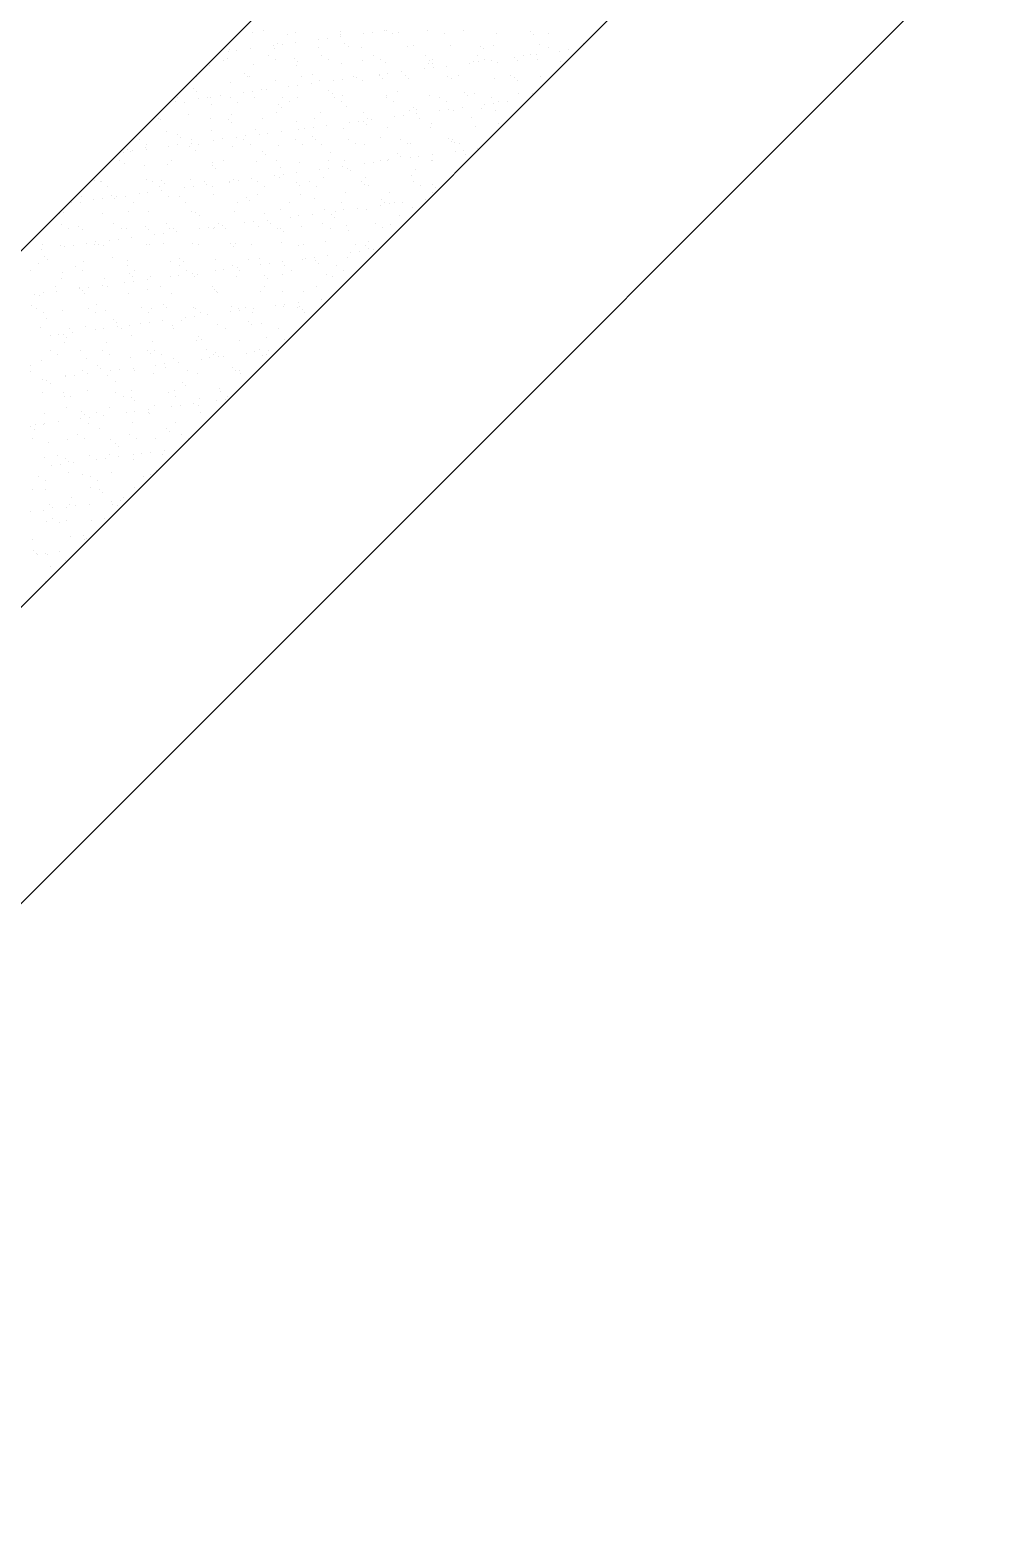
# Model space of a CAD drawing. Header units: millimetres. Extents: x 89805 to 1757503, y 48266 to 267832.
# Drawn here: x 951404 to 951972, y 125338 to 126220 of the extents above; entities that cross this region are included whole.
import ezdxf

# ---------------------------------------------------------------- set-up
doc = ezdxf.new("R2010")
doc.units = ezdxf.units.MM
doc.header["$LTSCALE"] = 1000
doc.layers.add('G-装饰造型轮廓线', color=3, linetype='Continuous')
doc.layers.add('WALL', color=111, linetype='Continuous')

msp = doc.modelspace()

# ---------------------------------------------------------------- linework, layer by layer
at = {"color": 8, "ltscale": 0.7}
for p, q in [((951543.65, 126220.16), (951543.65, 126220.16)), ((951589.65, 126219.52), (951589.65, 126219.52)), ((951615.83, 126219.86), (951615.83, 126219.86)), ((951616.86, 126219.85), (951616.86, 126219.85)), ((951641.41, 126219.73), (951641.41, 126219.73)), ((951663.03, 126219.73), (951663.03, 126219.73)), ((951703.05, 126219.39), (951703.05, 126219.39)), ((951537.06, 126218.67), (951537.06, 126218.67)), ((951549.69, 126211.01), (951549.69, 126211.01)), ((951552.35, 126212.19), (951552.35, 126212.19)), ((951554.89, 126211.69), (951554.89, 126211.69)), ((951558.28, 126217.7), (951558.28, 126217.7)), ((951562.64, 126218.55), (951562.64, 126218.55)), ((951563.02, 126212.76), (951563.02, 126212.76)), ((951576.6, 126214.55), (951576.6, 126214.55)), ((951581.81, 126215.24), (951581.81, 126215.24)), ((951589.42, 126217.75), (951589.42, 126217.75)), ((951589.94, 126216.31), (951589.94, 126216.31)), ((951592.37, 126211.84), (951592.37, 126211.84)), ((951603.52, 126218.09), (951603.52, 126218.09)), ((951608.73, 126218.78), (951608.73, 126218.78)), ((951620.56, 126217.81), (951620.56, 126217.81)), ((951624.27, 126218.93), (951624.27, 126218.93)), ((951629.35, 126210.48), (951629.35, 126210.48)), ((951632.97, 126210.96), (951632.97, 126210.96)), ((951651.7, 126217.87), (951651.7, 126217.87)), ((951655.52, 126210.81), (951655.52, 126210.81)), ((951672.98, 126210.61), (951672.98, 126210.61)), ((951681.1, 126210.69), (951681.1, 126210.69)), ((951682.84, 126217.92), (951682.84, 126217.92)), ((951704.89, 126217.7), (951704.89, 126217.7)), ((951708.11, 126211.67), (951708.11, 126211.67)), ((951713.98, 126217.98), (951713.98, 126217.98)), ((951734.29, 126212), (951734.29, 126212)), ((951515.81, 126204.96), (951515.81, 126204.96)), ((951520.03, 126202.27), (951520.03, 126202.27)), ((951522.29, 126203.41), (951522.29, 126203.41)), ((951522.77, 126207.46), (951522.77, 126207.46)), ((951523.57, 126208.32), (951523.57, 126208.32)), ((951527.97, 126208.15), (951527.97, 126208.15)), ((951536.1, 126209.22), (951536.1, 126209.22)), ((951546.96, 126205.01), (951546.96, 126205.01)), ((951550.58, 126209.3), (951550.58, 126209.3)), ((951551.17, 126202.33), (951551.17, 126202.33)), ((951562.3, 126203.06), (951562.3, 126203.06)), ((951564.15, 126201.38), (951564.15, 126201.38)), ((951576.76, 126209.63), (951576.76, 126209.63)), ((951578.1, 126205.07), (951578.1, 126205.07)), ((951582.31, 126202.38), (951582.31, 126202.38)), ((951594.21, 126210.15), (951594.21, 126210.15)), ((951602.34, 126209.51), (951602.34, 126209.51)), ((951602.91, 126202.18), (951602.91, 126202.18)), ((951609.24, 126205.13), (951609.24, 126205.13)), ((951613.46, 126202.44), (951613.46, 126202.44)), ((951640.38, 126205.18), (951640.38, 126205.18)), ((951642.92, 126201.84), (951642.92, 126201.84)), ((951644.6, 126202.5), (951644.6, 126202.5)), ((951669.05, 126201.44), (951669.05, 126201.44)), ((951671.52, 126205.24), (951671.52, 126205.24)), ((951674.83, 126208.92), (951674.83, 126208.92)), ((951675.74, 126202.55), (951675.74, 126202.55)), ((951679.91, 126202.26), (951679.91, 126202.26)), ((951693.5, 126204.05), (951693.5, 126204.05)), ((951695.22, 126201.77), (951695.22, 126201.77)), ((951698.7, 126204.73), (951698.7, 126204.73)), ((951702.66, 126205.3), (951702.66, 126205.3)), ((951706.83, 126205.8), (951706.83, 126205.8)), ((951706.88, 126202.61), (951706.88, 126202.61)), ((951713.59, 126209.73), (951713.59, 126209.73)), ((951720.41, 126207.59), (951720.41, 126207.59)), ((951720.8, 126201.65), (951720.8, 126201.65)), ((951725.62, 126208.28), (951725.62, 126208.28)), ((951511.51, 126199.07), (951511.51, 126199.07)), ((951532.24, 126194.29), (951532.24, 126194.29)), ((951534.09, 126192.6), (951534.09, 126192.6)), ((951535.21, 126192.6), (951535.21, 126192.6)), ((951537.69, 126199.4), (951537.69, 126199.4)), ((951563.27, 126199.28), (951563.27, 126199.28)), ((951566.35, 126192.65), (951566.35, 126192.65)), ((951572.85, 126193.4), (951572.85, 126193.4)), ((951590.28, 126200.25), (951590.28, 126200.25)), ((951597.49, 126192.71), (951597.49, 126192.71)), ((951612.74, 126193.42), (951612.74, 126193.42)), ((951612.86, 126193.06), (951612.86, 126193.06)), ((951616.46, 126200.59), (951616.46, 126200.59)), ((951617.95, 126194.1), (951617.95, 126194.1)), ((951626.08, 126195.17), (951626.08, 126195.17)), ((951628.64, 126192.77), (951628.64, 126192.77)), ((951639.66, 126196.96), (951639.66, 126196.96)), ((951642.04, 126200.47), (951642.04, 126200.47)), ((951644.77, 126200.15), (951644.77, 126200.15)), ((951644.87, 126197.65), (951644.87, 126197.65)), ((951653, 126198.72), (951653, 126198.72)), ((951659.78, 126192.82), (951659.78, 126192.82)), ((951666.58, 126200.5), (951666.58, 126200.5)), ((951671.78, 126201.19), (951671.78, 126201.19)), ((951683.53, 126200.95), (951683.53, 126200.95)), ((951690.92, 126192.88), (951690.92, 126192.88)), ((951502.18, 126185.51), (951502.18, 126185.51)), ((951504.03, 126183.82), (951504.03, 126183.82)), ((951504.07, 126192.54), (951504.07, 126192.54)), ((951524.2, 126189.06), (951524.2, 126189.06)), ((951542.79, 126184.63), (951542.79, 126184.63)), ((951545.32, 126184.54), (951545.32, 126184.54)), ((951551.21, 126190.03), (951551.21, 126190.03)), ((951558.91, 126186.33), (951558.91, 126186.33)), ((951564.11, 126187.01), (951564.11, 126187.01)), ((951572.24, 126188.09), (951572.24, 126188.09)), ((951577.39, 126190.36), (951577.39, 126190.36)), ((951582.8, 126184.28), (951582.8, 126184.28)), ((951585.82, 126189.87), (951585.82, 126189.87)), ((951591.03, 126190.56), (951591.03, 126190.56)), ((951599.16, 126191.63), (951599.16, 126191.63)), ((951602.97, 126190.24), (951602.97, 126190.24)), ((951614.71, 126191.37), (951614.71, 126191.37)), ((951629.98, 126191.21), (951629.98, 126191.21)), ((951653.47, 126192.18), (951653.47, 126192.18)), ((951656.15, 126191.55), (951656.15, 126191.55)), ((951681.73, 126191.42), (951681.73, 126191.42)), ((951693.48, 126191.83), (951693.48, 126191.83)), ((951695.32, 126190.14), (951695.32, 126190.14)), ((951708.74, 126192.4), (951708.74, 126192.4)), ((951491.49, 126177.45), (951491.49, 126177.45)), ((951492.75, 126179.86), (951492.75, 126179.86)), ((951496.97, 126177.17), (951496.97, 126177.17)), ((951505.07, 126179.24), (951505.07, 126179.24)), ((951510.28, 126179.93), (951510.28, 126179.93)), ((951512.14, 126179.8), (951512.14, 126179.8)), ((951512.72, 126175.85), (951512.72, 126175.85)), ((951518.41, 126181), (951518.41, 126181)), ((951523.89, 126179.91), (951523.89, 126179.91)), ((951528.11, 126177.23), (951528.11, 126177.23)), ((951531.99, 126182.79), (951531.99, 126182.79)), ((951537.19, 126183.47), (951537.19, 126183.47)), ((951538.32, 126180.14), (951538.32, 126180.14)), ((951552.74, 126175.51), (951552.74, 126175.51)), ((951555.03, 126179.97), (951555.03, 126179.97)), ((951559.25, 126177.28), (951559.25, 126177.28)), ((951563.9, 126180.01), (951563.9, 126180.01)), ((951584.64, 126182.59), (951584.64, 126182.59)), ((951586.17, 126180.03), (951586.17, 126180.03)), ((951590.39, 126177.34), (951590.39, 126177.34)), ((951590.91, 126180.99), (951590.91, 126180.99)), ((951617.09, 126181.32), (951617.09, 126181.32)), ((951617.31, 126180.08), (951617.31, 126180.08)), ((951621.53, 126177.4), (951621.53, 126177.4)), ((951623.4, 126183.4), (951623.4, 126183.4)), ((951642.67, 126181.2), (951642.67, 126181.2)), ((951648.46, 126180.14), (951648.46, 126180.14)), ((951652.67, 126177.45), (951652.67, 126177.45)), ((951663.42, 126183.06), (951663.42, 126183.06)), ((951665.26, 126181.37), (951665.26, 126181.37)), ((951669.68, 126182.17), (951669.68, 126182.17)), ((951675.8, 126175.83), (951675.8, 126175.83)), ((951679.6, 126180.2), (951679.6, 126180.2)), ((951681, 126176.51), (951681, 126176.51)), ((951683.81, 126177.51), (951683.81, 126177.51)), ((951689.13, 126177.58), (951689.13, 126177.58)), ((951695.85, 126182.5), (951695.85, 126182.5)), ((951704.02, 126182.17), (951704.02, 126182.17)), ((951481.01, 126167.44), (951481.01, 126167.44)), ((951482.66, 126167.07), (951482.66, 126167.07)), ((951499.25, 126169.91), (951499.25, 126169.91)), ((951512.15, 126167.5), (951512.15, 126167.5)), ((951522.68, 126166.73), (951522.68, 126166.73)), ((951524.83, 126169.79), (951524.83, 126169.79)), ((951543.29, 126167.56), (951543.29, 126167.56)), ((951551.84, 126170.76), (951551.84, 126170.76)), ((951554.58, 126173.82), (951554.58, 126173.82)), ((951574.43, 126167.61), (951574.43, 126167.61)), ((951578.02, 126171.09), (951578.02, 126171.09)), ((951593.34, 126174.62), (951593.34, 126174.62)), ((951603.6, 126170.97), (951603.6, 126170.97)), ((951605.57, 126167.67), (951605.57, 126167.67)), ((951608.38, 126166.95), (951608.38, 126166.95)), ((951621.96, 126168.74), (951621.96, 126168.74)), ((951627.17, 126169.42), (951627.17, 126169.42)), ((951630.61, 126171.94), (951630.61, 126171.94)), ((951633.36, 126174.28), (951633.36, 126174.28)), ((951635.2, 126172.59), (951635.2, 126172.59)), ((951635.3, 126170.5), (951635.3, 126170.5)), ((951636.71, 126167.73), (951636.71, 126167.73)), ((951648.88, 126172.28), (951648.88, 126172.28)), ((951654.09, 126172.97), (951654.09, 126172.97)), ((951656.78, 126172.28), (951656.78, 126172.28)), ((951662.22, 126174.04), (951662.22, 126174.04)), ((951667.85, 126167.78), (951667.85, 126167.78)), ((951673.96, 126173.39), (951673.96, 126173.39)), ((951682.36, 126172.16), (951682.36, 126172.16)), ((951485.76, 126159.56), (951485.76, 126159.56)), ((951492.62, 126157.95), (951492.62, 126157.95)), ((951512.77, 126160.53), (951512.77, 126160.53)), ((951524.52, 126165.04), (951524.52, 126165.04)), ((951538.95, 126160.87), (951538.95, 126160.87)), ((951541.21, 126158.11), (951541.21, 126158.11)), ((951546.41, 126158.79), (951546.41, 126158.79)), ((951554.54, 126159.86), (951554.54, 126159.86)), ((951563.28, 126165.85), (951563.28, 126165.85)), ((951564.53, 126160.75), (951564.53, 126160.75)), ((951568.13, 126161.65), (951568.13, 126161.65)), ((951573.33, 126162.34), (951573.33, 126162.34)), ((951581.46, 126163.41), (951581.46, 126163.41)), ((951591.54, 126161.72), (951591.54, 126161.72)), ((951595.04, 126165.2), (951595.04, 126165.2)), ((951600.25, 126165.88), (951600.25, 126165.88)), ((951603.3, 126165.5), (951603.3, 126165.5)), ((951605.14, 126163.81), (951605.14, 126163.81)), ((951617.72, 126162.05), (951617.72, 126162.05)), ((951643.3, 126161.93), (951643.3, 126161.93)), ((951643.9, 126164.62), (951643.9, 126164.62)), ((951670.31, 126162.9), (951670.31, 126162.9)), ((951683.92, 126164.27), (951683.92, 126164.27)), ((951462.56, 126149.18), (951462.56, 126149.18)), ((951469.68, 126154.76), (951469.68, 126154.76)), ((951473.71, 126150.31), (951473.71, 126150.31)), ((951473.79, 126149.23), (951473.79, 126149.23)), ((951473.9, 126152.07), (951473.9, 126152.07)), ((951487.37, 126151.02), (951487.37, 126151.02)), ((951492.58, 126151.71), (951492.58, 126151.71)), ((951494.46, 126156.26), (951494.46, 126156.26)), ((951499.88, 126150.64), (951499.88, 126150.64)), ((951500.71, 126152.78), (951500.71, 126152.78)), ((951500.83, 126154.82), (951500.83, 126154.82)), ((951505.04, 126152.13), (951505.04, 126152.13)), ((951514.29, 126154.56), (951514.29, 126154.56)), ((951519.5, 126155.25), (951519.5, 126155.25)), ((951525.46, 126150.52), (951525.46, 126150.52)), ((951527.63, 126156.32), (951527.63, 126156.32)), ((951531.97, 126154.87), (951531.97, 126154.87)), ((951533.22, 126157.07), (951533.22, 126157.07)), ((951536.18, 126152.19), (951536.18, 126152.19)), ((951552.47, 126151.49), (951552.47, 126151.49)), ((951563.11, 126154.93), (951563.11, 126154.93)), ((951567.32, 126152.24), (951567.32, 126152.24)), ((951573.24, 126156.73), (951573.24, 126156.73)), ((951575.08, 126155.04), (951575.08, 126155.04)), ((951578.65, 126151.83), (951578.65, 126151.83)), ((951594.25, 126154.99), (951594.25, 126154.99)), ((951598.47, 126152.3), (951598.47, 126152.3)), ((951604.23, 126151.7), (951604.23, 126151.7)), ((951613.84, 126155.84), (951613.84, 126155.84)), ((951625.39, 126155.04), (951625.39, 126155.04)), ((951629.61, 126152.36), (951629.61, 126152.36)), ((951631.24, 126152.68), (951631.24, 126152.68)), ((951653.85, 126155.5), (951653.85, 126155.5)), ((951655.7, 126153.81), (951655.7, 126153.81)), ((951656.53, 126155.1), (951656.53, 126155.1)), ((951657.41, 126153.01), (951657.41, 126153.01)), ((951660.75, 126152.41), (951660.75, 126152.41)), ((951671.44, 126149.36), (951671.44, 126149.36)), ((951457.94, 126142.35), (951457.94, 126142.35)), ((951460.46, 126147.48), (951460.46, 126147.48)), ((951460.81, 126140.42), (951460.81, 126140.42)), ((951464.4, 126147.49), (951464.4, 126147.49)), ((951465.66, 126148.16), (951465.66, 126148.16)), ((951486.39, 126140.29), (951486.39, 126140.29)), ((951489.08, 126142.4), (951489.08, 126142.4)), ((951503.16, 126148.29), (951503.16, 126148.29)), ((951513.4, 126141.27), (951513.4, 126141.27)), ((951520.22, 126142.46), (951520.22, 126142.46)), ((951539.58, 126141.6), (951539.58, 126141.6)), ((951543.17, 126147.95), (951543.17, 126147.95)), ((951545.02, 126146.26), (951545.02, 126146.26)), ((951551.36, 126142.52), (951551.36, 126142.52)), ((951565.16, 126141.48), (951565.16, 126141.48)), ((951582.51, 126142.57), (951582.51, 126142.57)), ((951583.78, 126147.06), (951583.78, 126147.06)), ((951592.17, 126142.45), (951592.17, 126142.45)), ((951604.26, 126140.52), (951604.26, 126140.52)), ((951609.47, 126141.2), (951609.47, 126141.2)), ((951613.65, 126142.63), (951613.65, 126142.63)), ((951617.6, 126142.27), (951617.6, 126142.27)), ((951618.35, 126142.78), (951618.35, 126142.78)), ((951623.79, 126146.72), (951623.79, 126146.72)), ((951625.64, 126145.03), (951625.64, 126145.03)), ((951631.18, 126144.06), (951631.18, 126144.06)), ((951636.39, 126144.75), (951636.39, 126144.75)), ((951643.93, 126142.66), (951643.93, 126142.66)), ((951644.52, 126145.82), (951644.52, 126145.82)), ((951644.79, 126142.69), (951644.79, 126142.69)), ((951658.1, 126147.61), (951658.1, 126147.61)), ((951663.31, 126148.29), (951663.31, 126148.29)), ((951664.4, 126145.84), (951664.4, 126145.84)), ((951473.1, 126139.52), (951473.1, 126139.52)), ((951474.34, 126131.04), (951474.34, 126131.04)), ((951500.51, 126131.37), (951500.51, 126131.37)), ((951513.11, 126139.17), (951513.11, 126139.17)), ((951514.96, 126137.48), (951514.96, 126137.48)), ((951526.09, 126131.25), (951526.09, 126131.25)), ((951536.85, 126131.64), (951536.85, 126131.64)), ((951550.43, 126133.43), (951550.43, 126133.43)), ((951553.1, 126132.22), (951553.1, 126132.22)), ((951553.72, 126138.29), (951553.72, 126138.29)), ((951555.63, 126134.12), (951555.63, 126134.12)), ((951563.76, 126135.19), (951563.76, 126135.19)), ((951577.35, 126136.97), (951577.35, 126136.97)), ((951579.28, 126132.56), (951579.28, 126132.56)), ((951582.55, 126137.66), (951582.55, 126137.66)), ((951590.68, 126138.73), (951590.68, 126138.73)), ((951593.73, 126137.94), (951593.73, 126137.94)), ((951595.58, 126136.25), (951595.58, 126136.25)), ((951604.86, 126132.43), (951604.86, 126132.43)), ((951631.87, 126133.41), (951631.87, 126133.41)), ((951634.34, 126137.06), (951634.34, 126137.06)), ((951443.04, 126130.74), (951443.04, 126130.74)), ((951446.62, 126129.66), (951446.62, 126129.66)), ((951447.33, 126130.07), (951447.33, 126130.07)), ((951450.84, 126126.98), (951450.84, 126126.98)), ((951469.68, 126122.8), (951469.68, 126122.8)), ((951474.88, 126123.48), (951474.88, 126123.48)), ((951477.76, 126129.72), (951477.76, 126129.72)), ((951481.98, 126127.03), (951481.98, 126127.03)), ((951483.01, 126124.55), (951483.01, 126124.55)), ((951483.05, 126130.39), (951483.05, 126130.39)), ((951484.9, 126128.71), (951484.9, 126128.71)), ((951496.59, 126126.34), (951496.59, 126126.34)), ((951501.8, 126127.03), (951501.8, 126127.03)), ((951508.9, 126129.78), (951508.9, 126129.78)), ((951509.93, 126128.1), (951509.93, 126128.1)), ((951513.12, 126127.09), (951513.12, 126127.09)), ((951514.03, 126122), (951514.03, 126122)), ((951523.51, 126129.89), (951523.51, 126129.89)), ((951523.66, 126129.51), (951523.66, 126129.51)), ((951528.72, 126130.57), (951528.72, 126130.57)), ((951540.04, 126129.83), (951540.04, 126129.83)), ((951540.21, 126122.33), (951540.21, 126122.33)), ((951544.26, 126127.15), (951544.26, 126127.15)), ((951563.67, 126129.17), (951563.67, 126129.17)), ((951565.51, 126127.48), (951565.51, 126127.48)), ((951565.79, 126122.21), (951565.79, 126122.21)), ((951571.18, 126129.89), (951571.18, 126129.89)), ((951575.4, 126127.2), (951575.4, 126127.2)), ((951592.8, 126123.18), (951592.8, 126123.18)), ((951602.33, 126129.95), (951602.33, 126129.95)), ((951604.28, 126128.28), (951604.28, 126128.28)), ((951606.54, 126127.26), (951606.54, 126127.26)), ((951618.98, 126123.52), (951618.98, 126123.52)), ((951633.47, 126130), (951633.47, 126130)), ((951637.68, 126127.32), (951637.68, 126127.32)), ((951644.29, 126127.94), (951644.29, 126127.94)), ((951644.56, 126123.39), (951644.56, 126123.39)), ((951646.13, 126126.25), (951646.13, 126126.25)), ((951429.18, 126117.47), (951429.18, 126117.47)), ((951434.88, 126117.25), (951434.88, 126117.25)), ((951435.27, 126120.81), (951435.27, 126120.81)), ((951442.76, 126119.26), (951442.76, 126119.26)), ((951447.96, 126119.94), (951447.96, 126119.94)), ((951452.99, 126121.62), (951452.99, 126121.62)), ((951454.83, 126119.93), (951454.83, 126119.93)), ((951456.09, 126121.01), (951456.09, 126121.01)), ((951461.44, 126121.15), (951461.44, 126121.15)), ((951466.02, 126117.31), (951466.02, 126117.31)), ((951487.02, 126121.02), (951487.02, 126121.02)), ((951493.59, 126120.73), (951493.59, 126120.73)), ((951497.16, 126117.36), (951497.16, 126117.36)), ((951528.3, 126117.42), (951528.3, 126117.42)), ((951533.61, 126120.39), (951533.61, 126120.39)), ((951535.45, 126118.7), (951535.45, 126118.7)), ((951559.44, 126117.47), (951559.44, 126117.47)), ((951574.21, 126119.51), (951574.21, 126119.51)), ((951579.91, 126113.29), (951579.91, 126113.29)), ((951590.58, 126117.53), (951590.58, 126117.53)), ((951599.9, 126114.05), (951599.9, 126114.05)), ((951605.49, 126113.17), (951605.49, 126113.17)), ((951613.48, 126115.84), (951613.48, 126115.84)), ((951614.23, 126119.16), (951614.23, 126119.16)), ((951616.07, 126117.47), (951616.07, 126117.47)), ((951618.69, 126116.53), (951618.69, 126116.53)), ((951621.72, 126117.59), (951621.72, 126117.59)), ((951626.82, 126117.6), (951626.82, 126117.6)), ((951632.5, 126114.14), (951632.5, 126114.14)), ((951640.4, 126119.38), (951640.4, 126119.38)), ((951422.38, 126110.92), (951422.38, 126110.92)), ((951423.55, 126104.57), (951423.55, 126104.57)), ((951424.77, 126111.15), (951424.77, 126111.15)), ((951447.96, 126110.8), (951447.96, 126110.8)), ((951454.69, 126104.62), (951454.69, 126104.62)), ((951463.53, 126111.96), (951463.53, 126111.96)), ((951474.97, 126111.77), (951474.97, 126111.77)), ((951485.84, 126104.68), (951485.84, 126104.68)), ((951501.14, 126112.1), (951501.14, 126112.1)), ((951503.55, 126111.61), (951503.55, 126111.61)), ((951505.39, 126109.92), (951505.39, 126109.92)), ((951516.98, 126104.74), (951516.98, 126104.74)), ((951526.72, 126111.98), (951526.72, 126111.98)), ((951532.73, 126105.21), (951532.73, 126105.21)), ((951537.94, 126105.89), (951537.94, 126105.89)), ((951544.15, 126110.73), (951544.15, 126110.73)), ((951546.07, 126106.96), (951546.07, 126106.96)), ((951548.12, 126104.79), (951548.12, 126104.79)), ((951553.73, 126112.96), (951553.73, 126112.96)), ((951559.65, 126108.75), (951559.65, 126108.75)), ((951564.85, 126109.44), (951564.85, 126109.44)), ((951572.98, 126110.51), (951572.98, 126110.51)), ((951579.26, 126104.85), (951579.26, 126104.85)), ((951584.17, 126110.39), (951584.17, 126110.39)), ((951586.01, 126108.7), (951586.01, 126108.7)), ((951586.57, 126112.3), (951586.57, 126112.3)), ((951591.77, 126112.98), (951591.77, 126112.98)), ((951610.4, 126104.9), (951610.4, 126104.9)), ((951624.77, 126109.5), (951624.77, 126109.5)), ((951427.77, 126101.88), (951427.77, 126101.88)), ((951433.47, 126103.18), (951433.47, 126103.18)), ((951435.9, 126101.54), (951435.9, 126101.54)), ((951458.91, 126101.94), (951458.91, 126101.94)), ((951462.07, 126101.88), (951462.07, 126101.88)), ((951465.31, 126096.33), (951465.31, 126096.33)), ((951473.49, 126102.84), (951473.49, 126102.84)), ((951475.33, 126101.15), (951475.33, 126101.15)), ((951478.9, 126098.12), (951478.9, 126098.12)), ((951484.1, 126098.81), (951484.1, 126098.81)), ((951487.65, 126101.76), (951487.65, 126101.76)), ((951490.05, 126101.99), (951490.05, 126101.99)), ((951492.23, 126099.88), (951492.23, 126099.88)), ((951505.81, 126101.67), (951505.81, 126101.67)), ((951511.02, 126102.35), (951511.02, 126102.35)), ((951514.09, 126101.95), (951514.09, 126101.95)), ((951514.66, 126102.73), (951514.66, 126102.73)), ((951519.15, 126103.42), (951519.15, 126103.42)), ((951521.19, 126102.05), (951521.19, 126102.05)), ((951540.84, 126103.06), (951540.84, 126103.06)), ((951552.34, 126102.11), (951552.34, 126102.11)), ((951554.11, 126101.61), (951554.11, 126101.61)), ((951555.95, 126099.92), (951555.95, 126099.92)), ((951566.42, 126102.94), (951566.42, 126102.94)), ((951583.48, 126102.16), (951583.48, 126102.16)), ((951593.43, 126103.91), (951593.43, 126103.91)), ((951594.71, 126100.72), (951594.71, 126100.72)), ((951614.62, 126102.22), (951614.62, 126102.22)), ((951619.61, 126104.25), (951619.61, 126104.25)), ((951411.48, 126089.25), (951411.48, 126089.25)), ((951411.81, 126092.15), (951411.81, 126092.15)), ((951423.01, 126091.65), (951423.01, 126091.65)), ((951425.06, 126091.03), (951425.06, 126091.03)), ((951430.27, 126091.72), (951430.27, 126091.72)), ((951438.4, 126092.79), (951438.4, 126092.79)), ((951442.95, 126092.21), (951442.95, 126092.21)), ((951443.43, 126094.06), (951443.43, 126094.06)), ((951445.27, 126092.37), (951445.27, 126092.37)), ((951448.59, 126091.53), (951448.59, 126091.53)), ((951451.98, 126094.58), (951451.98, 126094.58)), ((951457.18, 126095.26), (951457.18, 126095.26)), ((951474.09, 126092.26), (951474.09, 126092.26)), ((951475.6, 126092.5), (951475.6, 126092.5)), ((951484.03, 126093.18), (951484.03, 126093.18)), ((951501.77, 126092.84), (951501.77, 126092.84)), ((951505.23, 126092.32), (951505.23, 126092.32)), ((951524.04, 126092.83), (951524.04, 126092.83)), ((951525.89, 126091.14), (951525.89, 126091.14)), ((951527.35, 126092.71), (951527.35, 126092.71)), ((951536.38, 126092.38), (951536.38, 126092.38)), ((951554.36, 126093.69), (951554.36, 126093.69)), ((951564.65, 126091.95), (951564.65, 126091.95)), ((951567.52, 126092.43), (951567.52, 126092.43)), ((951580.54, 126094.02), (951580.54, 126094.02)), ((951595.79, 126087.62), (951595.79, 126087.62)), ((951598.66, 126092.49), (951598.66, 126092.49)), ((951600.99, 126088.3), (951600.99, 126088.3)), ((951604.66, 126091.6), (951604.66, 126091.6)), ((951606.12, 126093.9), (951606.12, 126093.9)), ((951606.51, 126089.92), (951606.51, 126089.92)), ((951609.12, 126089.37), (951609.12, 126089.37)), ((951409.52, 126081.3), (951409.52, 126081.3)), ((951413.36, 126085.28), (951413.36, 126085.28)), ((951415.21, 126083.59), (951415.21, 126083.59)), ((951431.63, 126079.52), (951431.63, 126079.52)), ((951436.53, 126082.28), (951436.53, 126082.28)), ((951453.97, 126084.4), (951453.97, 126084.4)), ((951462.7, 126082.61), (951462.7, 126082.61)), ((951462.77, 126079.58), (951462.77, 126079.58)), ((951488.28, 126082.49), (951488.28, 126082.49)), ((951493.91, 126079.64), (951493.91, 126079.64)), ((951493.98, 126084.06), (951493.98, 126084.06)), ((951495.83, 126082.37), (951495.83, 126082.37)), ((951515.29, 126083.46), (951515.29, 126083.46)), ((951525.05, 126079.69), (951525.05, 126079.69)), ((951528.37, 126078.74), (951528.37, 126078.74)), ((951534.59, 126083.17), (951534.59, 126083.17)), ((951541.47, 126083.79), (951541.47, 126083.79)), ((951541.95, 126080.53), (951541.95, 126080.53)), ((951547.16, 126081.22), (951547.16, 126081.22)), ((951555.29, 126082.29), (951555.29, 126082.29)), ((951556.2, 126079.75), (951556.2, 126079.75)), ((951567.05, 126083.67), (951567.05, 126083.67)), ((951568.87, 126084.08), (951568.87, 126084.08)), ((951574.07, 126084.76), (951574.07, 126084.76)), ((951574.6, 126082.83), (951574.6, 126082.83)), ((951576.45, 126081.14), (951576.45, 126081.14)), ((951582.2, 126085.83), (951582.2, 126085.83)), ((951587.34, 126079.81), (951587.34, 126079.81)), ((951594.06, 126084.65), (951594.06, 126084.65)), ((951404.71, 126076.78), (951404.71, 126076.78)), ((951423.64, 126072.38), (951423.64, 126072.38)), ((951423.91, 126075.62), (951423.91, 126075.62)), ((951435.85, 126076.84), (951435.85, 126076.84)), ((951449.22, 126072.26), (951449.22, 126072.26)), ((951461.2, 126069.9), (951461.2, 126069.9)), ((951463.92, 126075.28), (951463.92, 126075.28)), ((951465.77, 126073.59), (951465.77, 126073.59)), ((951466.4, 126070.59), (951466.4, 126070.59)), ((951466.99, 126076.89), (951466.99, 126076.89)), ((951474.53, 126071.66), (951474.53, 126071.66)), ((951476.23, 126073.23), (951476.23, 126073.23)), ((951488.12, 126073.44), (951488.12, 126073.44)), ((951493.32, 126074.13), (951493.32, 126074.13)), ((951498.13, 126076.95), (951498.13, 126076.95)), ((951501.45, 126075.2), (951501.45, 126075.2)), ((951502.4, 126073.57), (951502.4, 126073.57)), ((951504.53, 126074.39), (951504.53, 126074.39)), ((951515.03, 126076.99), (951515.03, 126076.99)), ((951520.24, 126077.67), (951520.24, 126077.67)), ((951527.98, 126073.45), (951527.98, 126073.45)), ((951529.27, 126077.01), (951529.27, 126077.01)), ((951544.54, 126074.05), (951544.54, 126074.05)), ((951546.38, 126072.36), (951546.38, 126072.36)), ((951554.99, 126074.42), (951554.99, 126074.42)), ((951560.41, 126077.06), (951560.41, 126077.06)), ((951581.17, 126074.75), (951581.17, 126074.75)), ((951585.15, 126073.17), (951585.15, 126073.17)), ((951591.55, 126077.12), (951591.55, 126077.12)), ((951407.36, 126062.81), (951407.36, 126062.81)), ((951410.15, 126062.04), (951410.15, 126062.04)), ((951412.57, 126063.5), (951412.57, 126063.5)), ((951419.89, 126067.11), (951419.89, 126067.11)), ((951420.7, 126064.57), (951420.7, 126064.57)), ((951433.86, 126066.5), (951433.86, 126066.5)), ((951434.28, 126066.36), (951434.28, 126066.36)), ((951435.7, 126064.81), (951435.7, 126064.81)), ((951437.16, 126063.01), (951437.16, 126063.01)), ((951439.49, 126067.04), (951439.49, 126067.04)), ((951447.62, 126068.11), (951447.62, 126068.11)), ((951451.03, 126067.17), (951451.03, 126067.17)), ((951463.33, 126063.34), (951463.33, 126063.34)), ((951474.47, 126065.62), (951474.47, 126065.62)), ((951482.17, 126067.22), (951482.17, 126067.22)), ((951488.91, 126063.22), (951488.91, 126063.22)), ((951513.31, 126067.28), (951513.31, 126067.28)), ((951514.48, 126065.27), (951514.48, 126065.27)), ((951515.92, 126064.19), (951515.92, 126064.19)), ((951516.32, 126063.58), (951516.32, 126063.58)), ((951542.1, 126064.53), (951542.1, 126064.53)), ((951544.45, 126067.34), (951544.45, 126067.34)), ((951555.08, 126064.39), (951555.08, 126064.39)), ((951567.68, 126064.4), (951567.68, 126064.4)), ((951575.59, 126067.39), (951575.59, 126067.39)), ((951405.64, 126056.04), (951405.64, 126056.04)), ((951408.56, 126054.43), (951408.56, 126054.43)), ((951412.78, 126051.74), (951412.78, 126051.74)), ((951424.27, 126053.12), (951424.27, 126053.12)), ((951439.71, 126054.48), (951439.71, 126054.48)), ((951443.92, 126051.8), (951443.92, 126051.8)), ((951444.4, 126056.84), (951444.4, 126056.84)), ((951449.85, 126052.99), (951449.85, 126052.99)), ((951470.85, 126054.54), (951470.85, 126054.54)), ((951475.06, 126051.85), (951475.06, 126051.85)), ((951476.86, 126053.97), (951476.86, 126053.97)), ((951484.42, 126056.5), (951484.42, 126056.5)), ((951486.26, 126054.81), (951486.26, 126054.81)), ((951501.99, 126054.6), (951501.99, 126054.6)), ((951503.03, 126054.3), (951503.03, 126054.3)), ((951506.21, 126051.91), (951506.21, 126051.91)), ((951524.25, 126052.31), (951524.25, 126052.31)), ((951525.02, 126055.61), (951525.02, 126055.61)), ((951528.61, 126054.18), (951528.61, 126054.18)), ((951529.46, 126053), (951529.46, 126053)), ((951533.13, 126054.65), (951533.13, 126054.65)), ((951537.35, 126051.97), (951537.35, 126051.97)), ((951537.59, 126054.07), (951537.59, 126054.07)), ((951551.17, 126055.85), (951551.17, 126055.85)), ((951555.62, 126055.15), (951555.62, 126055.15)), ((951556.38, 126056.54), (951556.38, 126056.54)), ((951564.27, 126054.71), (951564.27, 126054.71)), ((951564.51, 126057.61), (951564.51, 126057.61)), ((951565.04, 126055.27), (951565.04, 126055.27)), ((951566.88, 126053.58), (951566.88, 126053.58)), ((951568.49, 126052.02), (951568.49, 126052.02)), ((951578.09, 126059.4), (951578.09, 126059.4)), ((951410.78, 126042.77), (951410.78, 126042.77)), ((951414.34, 126048.06), (951414.34, 126048.06)), ((951437.79, 126043.74), (951437.79, 126043.74)), ((951454.36, 126047.72), (951454.36, 126047.72)), ((951456.2, 126046.03), (951456.2, 126046.03)), ((951456.84, 126043.43), (951456.84, 126043.43)), ((951463.96, 126044.07), (951463.96, 126044.07)), ((951470.42, 126045.22), (951470.42, 126045.22)), ((951475.62, 126045.91), (951475.62, 126045.91)), ((951483.75, 126046.98), (951483.75, 126046.98)), ((951489.54, 126043.95), (951489.54, 126043.95)), ((951494.96, 126046.84), (951494.96, 126046.84)), ((951497.34, 126048.77), (951497.34, 126048.77)), ((951502.54, 126049.45), (951502.54, 126049.45)), ((951510.67, 126050.52), (951510.67, 126050.52)), ((951516.55, 126044.92), (951516.55, 126044.92)), ((951534.98, 126046.49), (951534.98, 126046.49)), ((951536.82, 126044.8), (951536.82, 126044.8)), ((951542.73, 126045.26), (951542.73, 126045.26)), ((951416.58, 126038.13), (951416.58, 126038.13)), ((951421.79, 126038.82), (951421.79, 126038.82)), ((951424.3, 126038.94), (951424.3, 126038.94)), ((951424.9, 126033.85), (951424.9, 126033.85)), ((951426.14, 126037.25), (951426.14, 126037.25)), ((951427.96, 126042.07), (951427.96, 126042.07)), ((951429.92, 126039.89), (951429.92, 126039.89)), ((951443.5, 126041.68), (951443.5, 126041.68)), ((951448.71, 126042.36), (951448.71, 126042.36)), ((951450.48, 126033.73), (951450.48, 126033.73)), ((951459.1, 126042.13), (951459.1, 126042.13)), ((951464.9, 126038.06), (951464.9, 126038.06)), ((951477.49, 126034.7), (951477.49, 126034.7)), ((951490.25, 126042.18), (951490.25, 126042.18)), ((951503.66, 126035.03), (951503.66, 126035.03)), ((951504.91, 126037.72), (951504.91, 126037.72)), ((951506.76, 126036.03), (951506.76, 126036.03)), ((951521.39, 126042.24), (951521.39, 126042.24)), ((951529.24, 126034.91), (951529.24, 126034.91)), ((951545.52, 126036.83), (951545.52, 126036.83)), ((951552.53, 126042.3), (951552.53, 126042.3)), ((951556.25, 126035.88), (951556.25, 126035.88)), ((951416.64, 126029.39), (951416.64, 126029.39)), ((951420.86, 126026.7), (951420.86, 126026.7)), ((951434.84, 126029.28), (951434.84, 126029.28)), ((951447.78, 126029.44), (951447.78, 126029.44)), ((951452, 126026.76), (951452, 126026.76)), ((951464.59, 126024.81), (951464.59, 126024.81)), ((951474.85, 126028.94), (951474.85, 126028.94)), ((951476.7, 126027.25), (951476.7, 126027.25)), ((951478.92, 126029.5), (951478.92, 126029.5)), ((951483.14, 126026.81), (951483.14, 126026.81)), ((951510.07, 126029.56), (951510.07, 126029.56)), ((951514.28, 126026.87), (951514.28, 126026.87)), ((951515.46, 126028.05), (951515.46, 126028.05)), ((951517.18, 126025.66), (951517.18, 126025.66)), ((951519.89, 126025.84), (951519.89, 126025.84)), ((951533.47, 126027.63), (951533.47, 126027.63)), ((951538.68, 126028.32), (951538.68, 126028.32)), ((951541.21, 126029.61), (951541.21, 126029.61)), ((951543.36, 126025.99), (951543.36, 126025.99)), ((951545.42, 126026.93), (951545.42, 126026.93)), ((951546.81, 126029.39), (951546.81, 126029.39)), ((951404.78, 126020.51), (951404.78, 126020.51)), ((951404.9, 126016.97), (951404.9, 126016.97)), ((951411.41, 126023.5), (951411.41, 126023.5)), ((951436.04, 126017.03), (951436.04, 126017.03)), ((951438.42, 126024.47), (951438.42, 126024.47)), ((951444.79, 126020.16), (951444.79, 126020.16)), ((951446.64, 126018.47), (951446.64, 126018.47)), ((951452.72, 126017), (951452.72, 126017)), ((951457.93, 126017.69), (951457.93, 126017.69)), ((951466.06, 126018.76), (951466.06, 126018.76)), ((951467.18, 126017.08), (951467.18, 126017.08)), ((951479.64, 126020.54), (951479.64, 126020.54)), ((951484.84, 126021.23), (951484.84, 126021.23)), ((951485.4, 126019.28), (951485.4, 126019.28)), ((951490.17, 126024.68), (951490.17, 126024.68)), ((951492.97, 126022.3), (951492.97, 126022.3)), ((951498.32, 126017.14), (951498.32, 126017.14)), ((951506.56, 126024.09), (951506.56, 126024.09)), ((951511.76, 126024.77), (951511.76, 126024.77)), ((951525.41, 126018.93), (951525.41, 126018.93)), ((951527.25, 126017.25), (951527.25, 126017.25)), ((951529.46, 126017.2), (951529.46, 126017.2)), ((951412.22, 126011.67), (951412.22, 126011.67)), ((951414.73, 126011.39), (951414.73, 126011.39)), ((951416.57, 126009.7), (951416.57, 126009.7)), ((951425.53, 126014.58), (951425.53, 126014.58)), ((951425.8, 126013.46), (951425.8, 126013.46)), ((951431.01, 126014.14), (951431.01, 126014.14)), ((951439.14, 126015.21), (951439.14, 126015.21)), ((951451.11, 126014.46), (951451.11, 126014.46)), ((951455.34, 126010.5), (951455.34, 126010.5)), ((951478.12, 126015.43), (951478.12, 126015.43)), ((951495.35, 126010.16), (951495.35, 126010.16)), ((951497.19, 126008.47), (951497.19, 126008.47)), ((951504.29, 126015.76), (951504.29, 126015.76)), ((951529.87, 126015.64), (951529.87, 126015.64)), ((951412.04, 126004.23), (951412.04, 126004.23)), ((951424.72, 126004.34), (951424.72, 126004.34)), ((951425.27, 126001.72), (951425.27, 126001.72)), ((951428.93, 126001.66), (951428.93, 126001.66)), ((951439.05, 126005.2), (951439.05, 126005.2)), ((951455.86, 126004.4), (951455.86, 126004.4)), ((951460.08, 126001.71), (951460.08, 126001.71)), ((951465.22, 126005.54), (951465.22, 126005.54)), ((951465.29, 126001.38), (951465.29, 126001.38)), ((951467.13, 125999.69), (951467.13, 125999.69)), ((951487, 126004.46), (951487, 126004.46)), ((951490.8, 126005.41), (951490.8, 126005.41)), ((951491.22, 126001.77), (951491.22, 126001.77)), ((951505.89, 126000.5), (951505.89, 126000.5)), ((951515.78, 125999.41), (951515.78, 125999.41)), ((951517.81, 126006.39), (951517.81, 126006.39)), ((951518.14, 126004.51), (951518.14, 126004.51)), ((951520.98, 126000.1), (951520.98, 126000.1)), ((951522.36, 126001.83), (951522.36, 126001.83)), ((951412.97, 125991.93), (951412.97, 125991.93)), ((951426.16, 125995.31), (951426.16, 125995.31)), ((951435.23, 125992.6), (951435.23, 125992.6)), ((951437.07, 125990.92), (951437.07, 125990.92)), ((951444.12, 125991.99), (951444.12, 125991.99)), ((951448.36, 125990.54), (951448.36, 125990.54)), ((951451.74, 125995.19), (951451.74, 125995.19)), ((951461.94, 125992.32), (951461.94, 125992.32)), ((951467.15, 125993.01), (951467.15, 125993.01)), ((951475.26, 125992.04), (951475.26, 125992.04)), ((951475.28, 125994.08), (951475.28, 125994.08)), ((951475.83, 125991.72), (951475.83, 125991.72)), ((951478.75, 125996.16), (951478.75, 125996.16)), ((951488.86, 125995.87), (951488.86, 125995.87)), ((951494.06, 125996.55), (951494.06, 125996.55)), ((951502.19, 125997.62), (951502.19, 125997.62)), ((951504.92, 125996.5), (951504.92, 125996.5)), ((951506.4, 125992.1), (951506.4, 125992.1)), ((951405.17, 125983.83), (951405.17, 125983.83)), ((951407.01, 125982.14), (951407.01, 125982.14)), ((951408.11, 125985.24), (951408.11, 125985.24)), ((951412.67, 125984.96), (951412.67, 125984.96)), ((951413.31, 125985.92), (951413.31, 125985.92)), ((951421.44, 125986.99), (951421.44, 125986.99)), ((951435.02, 125988.78), (951435.02, 125988.78)), ((951439.68, 125985.94), (951439.68, 125985.94)), ((951440.23, 125989.46), (951440.23, 125989.46)), ((951445.77, 125982.94), (951445.77, 125982.94)), ((951465.85, 125986.27), (951465.85, 125986.27)), ((951485.78, 125982.6), (951485.78, 125982.6)), ((951487.63, 125980.91), (951487.63, 125980.91)), ((951491.43, 125986.15), (951491.43, 125986.15)), ((951405.87, 125976.56), (951405.87, 125976.56)), ((951415.71, 125974.17), (951415.71, 125974.17)), ((951426.79, 125976.04), (951426.79, 125976.04)), ((951432.79, 125979.3), (951432.79, 125979.3)), ((951437.01, 125976.62), (951437.01, 125976.62)), ((951452.37, 125975.92), (951452.37, 125975.92)), ((951455.72, 125973.82), (951455.72, 125973.82)), ((951457.57, 125972.13), (951457.57, 125972.13)), ((951463.93, 125979.36), (951463.93, 125979.36)), ((951468.15, 125976.67), (951468.15, 125976.67)), ((951479.38, 125976.89), (951479.38, 125976.89)), ((951495.08, 125979.42), (951495.08, 125979.42)), ((951499.29, 125976.73), (951499.29, 125976.73)), ((951413.3, 125965.69), (951413.3, 125965.69)), ((951421.05, 125966.89), (951421.05, 125966.89)), ((951425.66, 125965.05), (951425.66, 125965.05)), ((951427.51, 125963.36), (951427.51, 125963.36)), ((951440.31, 125966.67), (951440.31, 125966.67)), ((951444.24, 125964.1), (951444.24, 125964.1)), ((951449.45, 125964.79), (951449.45, 125964.79)), ((951452.19, 125966.95), (951452.19, 125966.95)), ((951457.58, 125965.86), (951457.58, 125965.86)), ((951466.27, 125964.16), (951466.27, 125964.16)), ((951466.48, 125967), (951466.48, 125967)), ((951471.16, 125967.65), (951471.16, 125967.65)), ((951476.37, 125968.33), (951476.37, 125968.33)), ((951483.33, 125967), (951483.33, 125967)), ((951484.5, 125969.4), (951484.5, 125969.4)), ((951409.73, 125954.21), (951409.73, 125954.21)), ((951417.33, 125960.56), (951417.33, 125960.56)), ((951422.53, 125961.24), (951422.53, 125961.24)), ((951427.42, 125956.77), (951427.42, 125956.77)), ((951430.66, 125962.31), (951430.66, 125962.31)), ((951436.21, 125955.38), (951436.21, 125955.38)), ((951440.87, 125954.26), (951440.87, 125954.26)), ((951453, 125956.65), (951453, 125956.65)), ((951472.01, 125954.32), (951472.01, 125954.32)), ((951476.22, 125955.04), (951476.22, 125955.04)), ((951480.01, 125957.63), (951480.01, 125957.63)), ((951406.14, 125946.61), (951406.14, 125946.61)), ((951413.93, 125946.43), (951413.93, 125946.43)), ((951413.95, 125951.52), (951413.95, 125951.52)), ((951440.94, 125947.4), (951440.94, 125947.4)), ((951445.09, 125951.58), (951445.09, 125951.58)), ((951446.16, 125946.26), (951446.16, 125946.26)), ((951467.11, 125947.73), (951467.11, 125947.73)), ((951416.1, 125937.49), (951416.1, 125937.49)), ((951428.05, 125937.51), (951428.05, 125937.51)), ((951429.13, 125941.85), (951429.13, 125941.85)), ((951431.75, 125936.57), (951431.75, 125936.57)), ((951439.88, 125937.64), (951439.88, 125937.64)), ((951448, 125944.58), (951448, 125944.58)), ((951453.46, 125939.42), (951453.46, 125939.42)), ((951453.63, 125937.38), (951453.63, 125937.38)), ((951456.7, 125936.6), (951456.7, 125936.6)), ((951458.67, 125940.11), (951458.67, 125940.11)), ((951460.27, 125941.9), (951460.27, 125941.9)), ((951404.83, 125933.02), (951404.83, 125933.02)), ((951412.96, 125934.09), (951412.96, 125934.09)), ((951417.8, 125929.17), (951417.8, 125929.17)), ((951417.94, 125935.8), (951417.94, 125935.8)), ((951426.55, 125935.88), (951426.55, 125935.88)), ((951426.64, 125927.83), (951426.64, 125927.83)), ((951441.57, 125928.13), (951441.57, 125928.13)), ((951448.95, 125929.22), (951448.95, 125929.22)), ((951414.56, 125927.16), (951414.56, 125927.16)), ((951422.02, 125926.48), (951422.02, 125926.48)), ((951406.06, 125916.75), (951406.06, 125916.75)), ((951428.68, 125918.24), (951428.68, 125918.24)), ((951436.59, 125918.71), (951436.59, 125918.71)), ((951437.2, 125916.81), (951437.2, 125916.81)), ((951438.44, 125917.02), (951438.44, 125917.02)), ((951406.53, 125909.93), (951406.53, 125909.93)), ((951408.38, 125908.24), (951408.38, 125908.24)), ((951408.85, 125907.66), (951408.85, 125907.66)), ((951414.05, 125908.34), (951414.05, 125908.34)), ((951415.19, 125907.89), (951415.19, 125907.89)), ((951422.18, 125909.41), (951422.18, 125909.41)), ((951425.88, 125904.12), (951425.88, 125904.12)), ((951417.08, 125900.27), (951417.08, 125900.27)), ((951414.14, 125891.71), (951414.14, 125891.71))]:
    msp.add_line(p, q, dxfattribs=at)
at = {"color": 3, "ltscale": 0.7}
msp.add_lwpolyline([(954986.89, 129676.28), (950842.57, 125532.01), (950948.63, 125425.94), (955199.02, 129676.28)], dxfattribs=at)
at = {"layer": 'G-装饰造型轮廓线', "color": 7, "ltscale": 0.7}
msp.add_lwpolyline([(955375.8, 129676.28), (951037.02, 125337.55), (950842.57, 125532.01)], dxfattribs=at)
at = {"layer": 'WALL', "color": 4, "ltscale": 0.7}
msp.add_lwpolyline([(950837.02, 125526.46), (954986.89, 129676.28)], dxfattribs=at)
msp.add_lwpolyline([(950837.02, 125526.46), (954986.89, 129676.28)], dxfattribs=at)

doc.saveas('drawing.dxf')
